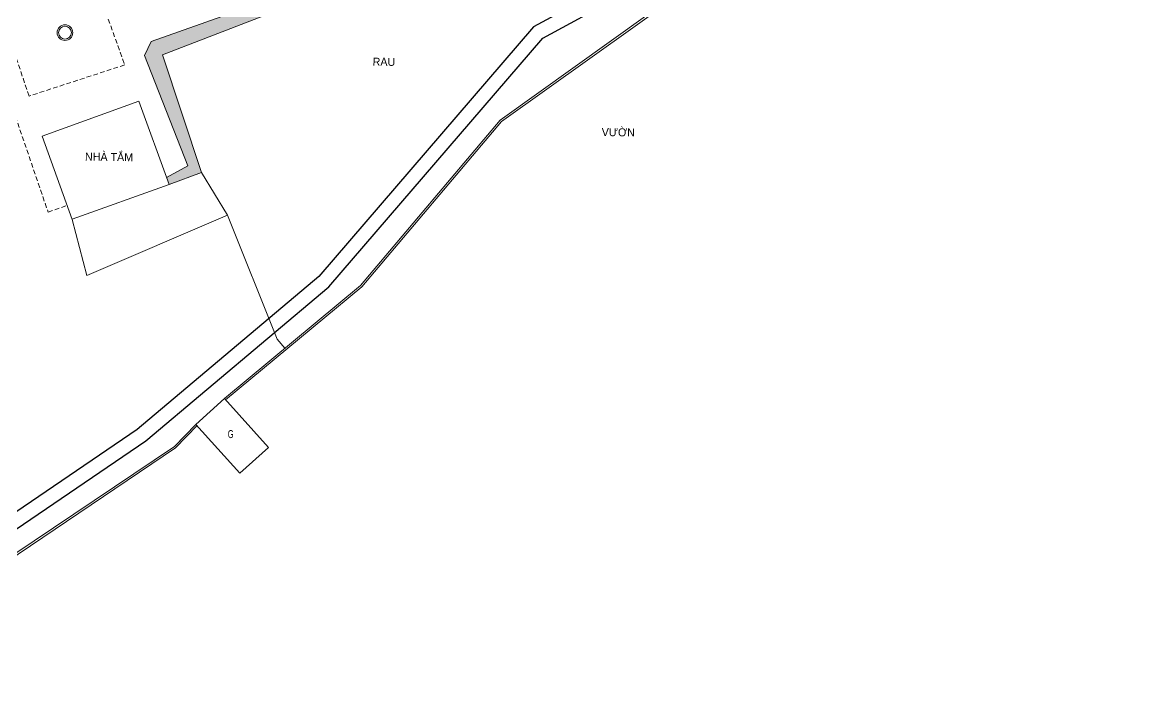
# Model space of a CAD drawing. Header units: inches. Extents: x 496359 to 501064, y 2374078 to 2377203.
# Drawn here: x 497296.9 to 497415.9, y 2376257.7 to 2376330 of the extents above; entities that cross this region are included whole.
import ezdxf

# ---------------------------------------------------------------- set-up
doc = ezdxf.new("R2010")
doc.units = ezdxf.units.IN
doc.header["$MEASUREMENT"] = 0
doc.linetypes.add('DASHED', pattern=[0.75, 0.5, -0.25])
doc.layers.add('chu', color=6, linetype='Continuous')
doc.layers.add('MANH', color=147, linetype='Continuous')
doc.layers.add('LC Net dam 1', color=30, linetype='Continuous', lineweight=30)
doc.layers.add('LC Net manh', color=239, linetype='Continuous', lineweight=5)
doc.styles.add('style1', font='')
doc.styles.get('style1').set_extended_font_data('.VnAvantH')

# ---------------------------------------------------------------- blocks, each defined once
blk = doc.blocks.new('Nền HT mới')
at = {"layer": 'MANH', "lineweight": 0}
h = blk.add_hatch(dxfattribs=at)
h.set_pattern_fill('HONEY', color=8, scale=3, angle=-0.7328, style=0)
h.set_pattern_definition([(359.2672, (584.93754, 32.04702), (0.5666074, 0.317539), [0.375, -0.75]), (119.2672, (584.93754, 32.04702), (-0.5583006, 0.3319269), [0.375, -0.75]), (59.2672, (584.93754, 32.04702), (0.0083068, 0.649466), [-0.75, 0.375])])
h.paths.add_polyline_path([(618.27, 61.4), (633.76, 68.14), (633.02, 69.01), (615.22, 62.11), (615.7, 58.82), (609.17, 56.49), (583.03, 47.24), (582.34, 45.74), (586.94, 34.03), (584.67, 32.79), (584.94, 32.05), (588.38, 33.32), (584.26, 45.8), (618.39, 59.02)])
at = {"layer": 'MANH', "color": 4, "lineweight": 0, "elevation": -28.38}
for points in [[(629.48, 76), (632.16, 70.02), (634.77, 66.94), (643.5, 55.64), (620.09, 38.87), (605.27, 21.3), (590.83, 9.31)], [(629.68, 76.09), (632.37, 70.08), (634.93, 67.06), (643.79, 55.6), (620.23, 38.73), (605.41, 21.16), (590.95, 9.15)], [(587.77, 6.55), (585.51, 4.21), (566.28, -8.74), (538.24, -20.41), (535.98, -23.12)], [(587.91, 6.42), (585.64, 4.06), (566.37, -8.92), (538.36, -20.57), (536.38, -22.94)]]:
    blk.add_lwpolyline(points, dxfattribs=at)
at = {"layer": 'MANH', "lineweight": 0, "elevation": -28.38}
for points in [[(633.06, 69.02), (615.22, 62.11), (615.7, 58.82), (609.17, 56.49), (583.03, 47.24), (582.34, 45.74), (586.94, 34.03), (584.67, 32.79)], [(584.94, 32.05), (588.38, 33.32), (584.26, 45.8), (618.39, 59.02), (618.27, 61.4), (633.76, 68.14)], [(571.46, 37.17), (581.73, 40.89)], [(584.94, 32.05), (581.73, 40.89)], [(574.67, 28.32), (571.46, 37.17)], [(574.67, 28.32), (576.22, 22.35), (591.16, 28.76), (588.38, 33.32)], [(574.66, 28.35), (584.94, 32.05)], [(591.16, 28.76), (596.42, 15.61), (597.23, 14.63)], [(590.83, 9.31), (587.77, 6.55)], [(595.51, 4.1), (590.83, 9.31)], [(587.77, 6.55), (592.45, 1.35)], [(595.51, 4.1), (592.45, 1.35)]]:
    blk.add_lwpolyline(points, dxfattribs=at)
at = {"layer": 'MANH', "linetype": 'DASHED', "lineweight": 0, "elevation": -28.38}
blk.add_lwpolyline([(580.23, 44.74), (570.08, 41.43), (567.03, 50.44), (576.98, 53.85)], close=True, dxfattribs=at)
for points in [[(567.66, 42.11), (572.1, 29.09)], [(572.1, 29.09), (574.12, 29.83)]]:
    blk.add_lwpolyline(points, dxfattribs=at)
at = {"layer": 'MANH', "lineweight": 0}
for radius in [0.833, 0.683]:
    blk.add_circle((573.89, 48.17, -2.6), radius, dxfattribs=at)
at = {"layer": 'chu', "color": 6, "lineweight": 0, "style": 'style1'}
for s, p in [('RAU', (606.55, 44.66, -80.3)), ('V¦êN', (630.87, 37.18, -28.38)), ('NHµ T¾M', (576.01, 34.57, -55.11))]:
    blk.add_text(s, height=0.85, rotation=359.2672, dxfattribs=at).set_placement(p)
at = {"layer": 'chu', "color": 6, "lineweight": 0, "style": 'style1', "width": 0.7}
blk.add_text('G', height=0.85, rotation=359.2672, dxfattribs=at).set_placement((591.17, 5.1, -3.09))

msp = doc.modelspace()

# ---------------------------------------------------------------- linework, layer by layer
at = {"layer": 'LC Net dam 1'}
msp.add_lwpolyline([(497421.18, 2376402.79), (497349.41, 2376378.1), (497351.86, 2376354.19), (497365.74, 2376337.47), (497351.17, 2376329.54), (497328.37, 2376303.02), (497309.08, 2376286.76), (497292.16, 2376275.25), (497266.01, 2376264.23), (497263.01, 2376272.71), (497261.6, 2376272.21), (497265.13, 2376262.23), (497292.88, 2376273.93), (497309.99, 2376285.56), (497329.43, 2376301.95), (497352.13, 2376328.36), (497368.06, 2376337.03), (497353.31, 2376354.8), (497351.03, 2376377.07), (497421.6, 2376401.35)], dxfattribs=at)

# ---------------------------------------------------------------- block references
at = {"layer": 'LC Net manh'}
msp.add_blockref('Nền HT mới', (496727.52, 2376280.77, 2.92), dxfattribs=at)

doc.saveas('drawing.dxf')
